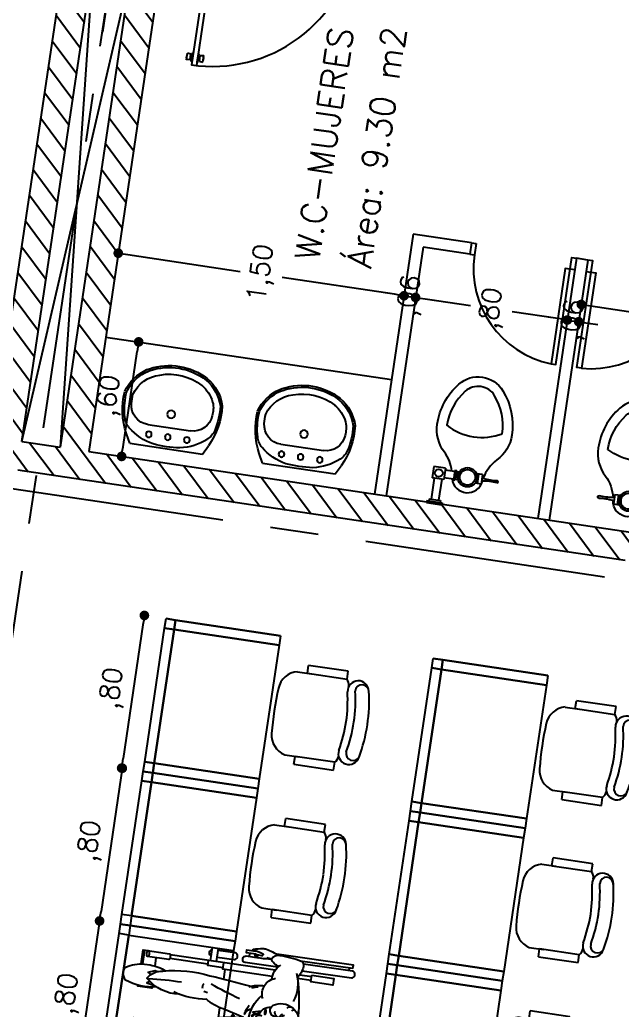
# Model space of a CAD drawing. Header units: millimetres. Extents: x 338 to 506, y 179 to 335.
# Drawn here: x 444.69 to 447.81, y 215.76 to 220.89 of the extents above; entities that cross this region are included whole.
import ezdxf

# ---------------------------------------------------------------- set-up
doc = ezdxf.new("R2010")
doc.units = ezdxf.units.MM
doc.linetypes.add('CENTER', pattern=[2, 1.25, -0.25, 0.25, -0.25])
doc.linetypes.add('DASHED2', pattern=[0.375, 0.25, -0.125])
for name, color, linetype in [('CUBIERTA', 254, 'Continuous'), ('EJES-COLUMNAS', 3, 'CENTER'), ('EJES_DE_COLUMNA', 255, 'DASHED2'), ('MUEBLES_FIJOS', 145, 'Continuous'), ('MUROS', 32, 'Continuous'), ('PUERTAS', 5, 'Continuous'), ('PUPITRES', 8, 'Continuous'), ('REJAS', 151, 'Continuous'), ('TEXTOS', 7, 'Continuous')]:
    doc.layers.add(name, color=color, linetype=linetype)
doc.styles.add('NOTAS', font='simplex.shx')
doc.styles.get("Standard").update_dxf_attribs({"font": 'ARIALUNI.ttf'})
doc.dimstyles.new('ROMANS', dxfattribs={"dimtxt": 0.1, "dimasz": 0.05, "dimexe": 0.04, "dimexo": 0.5, "dimgap": 0.05, "dimtad": 1, "dimtih": 1, "dimtoh": 1, "dimdec": 4, "dimzin": 5, "dimdsep": 46, "dimtxsty": 'Standard', "dimsah": 1, "dimcen": 0.05, "dimse1": 1, "dimse2": 1, "dimclrd": 7, "dimclre": 7, "dimclrt": 7, "dimadec": 0, "dimazin": 0, "dimtfac": 1, "dimtdec": 4, "dimtix": 1, "dimtmove": 2, "dimatfit": 3, "dimfxl": 1, "dimtolj": 1, "dimarcsym": 0})

# ---------------------------------------------------------------- blocks, each defined once
blk = doc.blocks.new('_DOT')
at = {"color": 0, "linetype": 'ByBlock'}
blk.add_line((-0.5, 0), (-1, 0), dxfattribs=at)
at = {"color": 0, "linetype": 'ByBlock', "const_width": 0.5}
blk.add_lwpolyline([(-0.25, 0, 1), (0.25, 0, 1)], format="xyb", close=True, dxfattribs=at)
blk = doc.blocks.new('*U348')
at = {"color": 7, "style": 'NOTAS'}
blk.add_text(',80', height=0.1, dxfattribs=at).set_placement((6.1105, 7.0712))
blk = doc.blocks.new('*D161')
at = {"color": 7, "transparency": 16777216}
blk.add_line((6.5653, 7.0022), (5.8653, 7.0022), dxfattribs=at)
at = {"layer": 'DEFPOINTS', "color": 0, "transparency": 16777216}
for p in [(5.8153, 7.0022), (5.8153, 6.8887), (6.6153, 6.8887)]:
    blk.add_point(p, dxfattribs=at)
at = {"transparency": 16777216}
blk.add_blockref('*U348', (0, 0), dxfattribs=at)
at = {"color": 7, "transparency": 16777216, "xscale": 0.05, "yscale": 0.05, "zscale": 0.05, "rotation": 180}
blk.add_blockref('_DOT', (5.8153, 7.0022), dxfattribs=at)
at = {"color": 7, "transparency": 16777216, "xscale": 0.05, "yscale": 0.05, "zscale": 0.05}
blk.add_blockref('_DOT', (6.6153, 7.0022), dxfattribs=at)
blk = doc.blocks.new('*U349')
at = {"layer": 'MUROS', "color": 7, "style": 'NOTAS'}
blk.add_text(',80', height=0.1, dxfattribs=at).set_placement((5.3105, 7.0677))
blk = doc.blocks.new('*D162')
at = {"layer": 'DEFPOINTS', "color": 0, "transparency": 16777216}
for p in [(5.0153, 6.9986), (5.0153, 6.8887), (5.8153, 6.8887)]:
    blk.add_point(p, dxfattribs=at)
at = {"layer": 'MUROS', "color": 7, "transparency": 16777216}
blk.add_line((5.7653, 6.9986), (5.0653, 6.9986), dxfattribs=at)
at = {"transparency": 16777216}
blk.add_blockref('*U349', (0, 0), dxfattribs=at)
at = {"layer": 'MUROS', "color": 7, "transparency": 16777216, "xscale": 0.05, "yscale": 0.05, "zscale": 0.05, "rotation": 180}
blk.add_blockref('_DOT', (5.0153, 6.9986), dxfattribs=at)
at = {"layer": 'MUROS', "color": 7, "transparency": 16777216, "xscale": 0.05, "yscale": 0.05, "zscale": 0.05}
blk.add_blockref('_DOT', (5.8153, 6.9986), dxfattribs=at)
blk = doc.blocks.new('SILLA-AULA')
at = {"layer": 'PUPITRES'}
for p, q in [((-0.3089, 0.1635), (-0.3089, 0.0888)), ((0.1271, 0.1618), (0.1271, 0.0881)), ((-0.3498, 0.1091), (-0.3498, -0.0987)), ((-0.3498, 0.1091), (-0.3089, 0.1091)), ((-0.3089, -0.0987), (-0.3089, 0.1091)), ((0.1269, 0.1096), (0.168, 0.1096)), ((0.1271, 0.1088), (0.1271, -0.0982)), ((0.168, -0.0982), (0.168, 0.1096)), ((-0.3498, -0.0987), (-0.3089, -0.0987)), ((0.1271, -0.0982), (0.168, -0.0982))]:
    blk.add_line(p, q, dxfattribs=at)
for centre, radius, start, end in [((-0.2016, 0.1365), 0.1106, 94.0766, 165.8334), ((-0.0911, -1.4149), 1.6658, 85.9234, 94.0766), ((0.0195, 0.1365), 0.1106, 13.2566, 85.9234), ((-0.2715, -0.0584), 0.0549, 227.1618, 267.5717), ((0.0898, -0.0579), 0.0549, 270.7226, 312.8382), ((-0.2542, -0.1649), 0.0553, 80.2478, 260.1012), ((-0.2498, -0.1856), 0.0362, 85.0872, 250.3213), ((-0.0876, 0.6001), 0.7663, 258.0112, 281.9888), ((-0.0727, 0.7859), 0.9127, 259.1286, 268.8433), ((-0.1095, 0.7859), 0.9127, 271.1567, 280.8714), ((0.072, -0.1649), 0.0553, 279.8988, 99.7522), ((0.0746, -0.1846), 0.0352, 274.9128, 94.9128), ((-0.0911, 0.5988), 0.8362, 258.0899, 281.9101)]:
    blk.add_arc(centre, radius, start, end, dxfattribs=at)
blk = doc.blocks.new('*U152')
at = {"layer": 'PUPITRES'}
for p, q in [((0.95, -0.14972), (1.65, -0.14972)), ((1.65, -0.14972), (1.65, -0.19972)), ((1.65, -0.19972), (1.65, -0.14972)), ((1.65, -0.14972), (1.7, -0.14972)), ((1.7, -0.19972), (1.7, -0.14972)), ((1.7, -0.14972), (1.75, -0.14972)), ((1.7, -0.19972), (1.7, -0.14972)), ((1.7, -0.19972), (1.7, -0.14972)), ((1.7, -0.14972), (1.7, -0.19972)), ((1.75, -0.14972), (1.75, -0.19972)), ((1.75, -0.19972), (1.75, -0.14972)), ((1.75, -0.14972), (2.45, -0.14972)), ((2.45, -0.14972), (2.45, -0.19972)), ((2.45, -0.19972), (2.45, -0.14972)), ((2.45, -0.14972), (2.5, -0.14972)), ((2.5, -0.19972), (2.5, -0.14972)), ((2.5, -0.14972), (2.55, -0.14972)), ((2.5, -0.19972), (2.5, -0.14972)), ((2.5, -0.14972), (2.5, -0.19972)), ((2.55, -0.14972), (2.55, -0.19972)), ((2.55, -0.19972), (2.55, -0.14972)), ((2.55, -0.14972), (3.25, -0.14972)), ((3.25, -0.14972), (3.25, -0.19972)), ((3.25, -0.19972), (3.25, -0.14972)), ((3.25, -0.14972), (3.3, -0.14972)), ((3.3, -0.19972), (3.3, -0.14972)), ((3.3, -0.14972), (3.3, -0.19972)), ((1.65, -0.19972), (0.95, -0.19972)), ((0.95, -0.19972), (1.65, -0.19972)), ((1.65, -0.74972), (1.65, -0.19972)), ((1.65, -0.19972), (1.7, -0.19972)), ((1.7, -0.19972), (1.65, -0.19972)), ((1.65, -0.19972), (1.65, -0.74972)), ((1.7, -0.74972), (1.7, -0.19972)), ((1.7, -0.19972), (1.75, -0.19972)), ((1.75, -0.19972), (1.7, -0.19972)), ((1.7, -0.74972), (1.7, -0.19972)), ((1.7, -0.74972), (1.7, -0.19972)), ((1.7, -0.19972), (1.7, -0.74972)), ((1.75, -0.19972), (1.75, -0.74972)), ((2.45, -0.19972), (1.75, -0.19972)), ((1.75, -0.74972), (1.75, -0.19972)), ((1.75, -0.19972), (2.45, -0.19972)), ((2.45, -0.74972), (2.45, -0.19972)), ((2.45, -0.19972), (2.5, -0.19972)), ((2.5, -0.19972), (2.45, -0.19972)), ((2.45, -0.19972), (2.45, -0.74972)), ((2.5, -0.74972), (2.5, -0.19972)), ((2.5, -0.19972), (2.55, -0.19972)), ((2.55, -0.19972), (2.5, -0.19972)), ((2.5, -0.74972), (2.5, -0.19972)), ((2.5, -0.19972), (2.5, -0.74972)), ((2.55, -0.19972), (2.55, -0.74972)), ((3.25, -0.19972), (2.55, -0.19972)), ((2.55, -0.74972), (2.55, -0.19972)), ((2.55, -0.19972), (3.25, -0.19972)), ((3.25, -0.74972), (3.25, -0.19972)), ((3.25, -0.19972), (3.3, -0.19972)), ((3.3, -0.19972), (3.25, -0.19972)), ((3.25, -0.19972), (3.25, -0.74972)), ((3.3, -0.74972), (3.3, -0.19972)), ((3.3, -0.19972), (3.3, -0.74972)), ((1.65, -0.74972), (0.95, -0.74972)), ((1.7, -0.74972), (1.65, -0.74972)), ((1.75, -0.74972), (1.7, -0.74972)), ((2.45, -0.74972), (1.75, -0.74972)), ((2.5, -0.74972), (2.45, -0.74972)), ((2.55, -0.74972), (2.5, -0.74972)), ((3.25, -0.74972), (2.55, -0.74972)), ((3.3, -0.74972), (3.25, -0.74972))]:
    blk.add_line(p, q, dxfattribs=at)
at = {"layer": 'MUROS'}
for p in [(1.39914, -1.02539), (2.20139, -1.02539), (3.02485, -1.02539)]:
    blk.add_blockref('SILLA-AULA', p, dxfattribs=at)
blk = doc.blocks.new('*U153')
at = {"layer": 'MUROS', "color": 0, "linetype": 'ByBlock'}
blk.add_blockref('*U152', (0, 0), dxfattribs=at)
blk = doc.blocks.new('*U342')
at = {"layer": 'MUROS', "color": 7, "style": 'NOTAS'}
blk.add_text(',80', height=0.1, dxfattribs=at).set_placement((4.5105, 7.0677))
blk = doc.blocks.new('*D164')
at = {"layer": 'DEFPOINTS', "color": 0, "transparency": 16777216}
for p in [(4.2153, 6.9986), (4.2153, 6.8887), (5.0153, 6.8887)]:
    blk.add_point(p, dxfattribs=at)
at = {"layer": 'MUROS', "color": 7, "transparency": 16777216}
blk.add_line((4.9653, 6.9986), (4.2653, 6.9986), dxfattribs=at)
at = {"transparency": 16777216}
blk.add_blockref('*U342', (0, 0), dxfattribs=at)
at = {"layer": 'MUROS', "color": 7, "transparency": 16777216, "xscale": 0.05, "yscale": 0.05, "zscale": 0.05, "rotation": 180}
blk.add_blockref('_DOT', (4.2153, 6.9986), dxfattribs=at)
at = {"layer": 'MUROS', "color": 7, "transparency": 16777216, "xscale": 0.05, "yscale": 0.05, "zscale": 0.05}
blk.add_blockref('_DOT', (5.0153, 6.9986), dxfattribs=at)
blk = doc.blocks.new('PERSONA_CON_DISCAPACIDAD')
at = {"layer": 'MUEBLES_FIJOS'}
for points in [[(-49.6817, 47.6421, -0.145915), (-49.6699, 47.8062, -0.176095), (-49.6313, 47.8248, -0.120542), (-49.6031, 47.8152, -0.12727), (-49.5741, 47.7226), (-49.574, 47.6923, -0.06651), (-49.5844, 47.6285)], [(-49.3868, 47.6436, -0.145915), (-49.3749, 47.8077, -0.176095), (-49.3363, 47.8263, -0.120542), (-49.3081, 47.8167, -0.12727), (-49.2792, 47.724), (-49.279, 47.6938, -0.089352), (-49.2969, 47.6091)], [(-49.7191, 47.7105), (-49.7186, 47.6003, -0.206485), (-49.7194, 47.5983, -0.096237), (-49.7231, 47.5959, -0.053065), (-49.7278, 47.5946, -0.040141), (-49.7342, 47.5941, -0.040141), (-49.7406, 47.5946, -0.053065), (-49.7453, 47.5958, -0.096237), (-49.749, 47.5982, -0.206485), (-49.7499, 47.6001), (-49.7506, 47.7387), (-49.6864, 47.739)], [(-49.2793, 47.741), (-49.207, 47.7414), (-49.2063, 47.6029, -0.206485), (-49.2071, 47.6009, -0.096237), (-49.2108, 47.5985, -0.053065), (-49.2155, 47.5972, -0.040141), (-49.2219, 47.5967, -0.040141), (-49.2283, 47.5971, -0.053065), (-49.233, 47.5984, -0.096237), (-49.2367, 47.6007, -0.206485), (-49.2376, 47.6027), (-49.2381, 47.713)], [(-49.6445, 47.4485, -0.12434), (-49.6746, 47.6296, -0.099271), (-49.6381, 47.7178, -0.089867), (-49.5716, 47.5947, -0.062517), (-49.5435, 47.4678)], [(-49.6334, 47.6799, -0.05357), (-49.6037, 47.5705)], [(-49.407, 47.5209, -0.219174), (-49.3488, 47.6997, -0.235211), (-49.3001, 47.6232, -0.095726), (-49.2886, 47.3791, -0.014959), (-49.3115, 47.1618)], [(-49.3492, 47.6915, -0.022155), (-49.3421, 47.5192)], [(-49.4124, 47.3766, -0.106147), (-49.3993, 47.551)], [(-49.5551, 47.4977, -0.074469), (-49.4771, 47.1742)], [(-49.6509, 47.3632, -0.166769), (-49.6346, 47.4716)], [(-49.8009, 47.3841, -0.345501), (-49.7856, 47.3962), (-49.7824, 47.3963, -0.345501), (-49.767, 47.3843)], [(-49.6682, 47.1269, -0.0383), (-49.6481, 47.3816)], [(-49.5647, 47.2353, -0.057811), (-49.5722, 47.3993)], [(-49.5138, 47.1499, -0.201962), (-49.4771, 47.1742), (-49.4487, 47.2864, -0.104766), (-49.4094, 47.3812)], [(-49.359, 47.4064, -0.225235), (-49.3326, 47.4034)], [(-49.187, 47.3872, -0.345501), (-49.1717, 47.3993), (-49.1685, 47.3994, -0.345501), (-49.1531, 47.3874)], [(-49.7664, 47.3526), (-49.7659, 47.2648, -0.414214), (-49.7817, 47.2489), (-49.7848, 47.2488, -0.414214), (-49.8007, 47.2646), (-49.8012, 47.3525)], [(-49.3839, 47.2105, -0.015142), (-49.331, 47.3659)], [(-49.1873, 47.3556), (-49.1868, 47.2677, 0.414214), (-49.1709, 47.2519), (-49.1678, 47.252, 0.414214), (-49.152, 47.2679), (-49.1525, 47.3557)], [(-49.7922, 47.138), (-49.7925, 47.2047, -0.414214), (-49.7768, 47.2206), (-49.7736, 47.2206, -0.414214), (-49.7577, 47.2048), (-49.7568, 47.0346)], [(-49.1936, 47.0375), (-49.1944, 47.2077, -0.414214), (-49.1787, 47.2236), (-49.1755, 47.2236, -0.414214), (-49.1596, 47.2079), (-49.1593, 47.1412)], [(-49.8197, 47.0401, -0.035305), (-49.8417, 47.1054, -0.099616), (-49.8428, 47.1242, -0.036148), (-49.8323, 47.1725, -0.848873), (-49.8245, 47.171, 0.109239), (-49.8128, 47.1175)], [(-49.4605, 47.1743, -0.154959), (-49.4277, 47.1461)], [(-49.4567, 47.1746, -0.019097), (-49.4089, 47.1557)], [(-49.3155, 47.1709, -0.11805), (-49.2988, 47.0925)], [(-49.1385, 47.1209, 0.109239), (-49.1273, 47.1745, -0.848873), (-49.1195, 47.1761, -0.036148), (-49.1085, 47.1279, -0.099616), (-49.1094, 47.1091, -0.035305), (-49.1308, 47.0435)], [(-49.8147, 47.1145, -0.156443), (-49.8066, 47.1227)], [(-49.8069, 47.1194, 0.060435), (-49.808, 47.1507, -1.027599), (-49.7983, 47.1563, -0.204192), (-49.796, 47.0899)], [(-49.8003, 47.1584), (-49.7979, 47.1509, -0.409041), (-49.7991, 47.1485), (-49.8028, 47.1473, -0.425399), (-49.8052, 47.1485), (-49.8077, 47.157)], [(-49.6887, 47.0601, -0.169592), (-49.6496, 47.1522)], [(-49.6681, 47.1409, -0.204778), (-49.6547, 47.1586)], [(-49.668, 47.1527, -0.169214), (-49.6633, 47.1602)], [(-49.6319, 47.0964, -0.372716), (-49.348, 47.0968)], [(-49.4816, 47.1206, -0.098684), (-49.4628, 47.1342), (-49.4971, 47.0904)], [(-49.4397, 47.0943), (-49.4628, 47.1342, -0.084764), (-49.4463, 47.1231)], [(-49.3178, 47.1545, -0.048411), (-49.3088, 47.1225)], [(-49.155, 47.0931, -0.204192), (-49.1534, 47.1595, -1.027599), (-49.1436, 47.154, 0.060435), (-49.1444, 47.1227)], [(-49.144, 47.1603), (-49.1464, 47.1519, -0.425399), (-49.1488, 47.1506), (-49.1525, 47.1518, -0.409041), (-49.1537, 47.1541), (-49.1514, 47.1617)], [(-49.1447, 47.1261, -0.156443), (-49.1366, 47.1179)], [(-49.7144, 46.9273, -0.118792), (-49.78, 46.903, -0.291241), (-49.8058, 46.9186, -0.050107), (-49.8192, 47.0319, -0.357352), (-49.795, 47.0737, -0.189775), (-49.7613, 47.0306)], [(-49.7974, 47.0974, -0.043325), (-49.7945, 47.0734)], [(-49.6952, 47.0483, -0.307481), (-49.6168, 47.0972)], [(-49.5247, 47.0506, -0.322663), (-49.4743, 47.0984)], [(-49.4751, 47.0861, -0.206665), (-49.469, 47.1087)], [(-49.4694, 47.1082, -0.357088), (-49.4627, 47.1101, -0.364202), (-49.4536, 47.0821)], [(-49.4532, 47.0982, -0.360503), (-49.4034, 47.0409)], [(-49.3653, 47.0909, -0.456148), (-49.2517, 47.0408)], [(-49.1891, 47.0335, -0.189775), (-49.1559, 47.0769, -0.357352), (-49.1312, 47.0354, -0.050107), (-49.1435, 46.9219, -0.291241), (-49.1691, 46.906, -0.118792), (-49.2349, 46.9298)], [(-49.1564, 47.0767, -0.043325), (-49.1537, 47.1007)], [(-49.7702, 47.0208, -0.244091), (-49.6907, 47.0569)], [(-49.5632, 46.9616, -0.187029), (-49.5361, 47.0142)], [(-49.5125, 47.0273, -0.266506), (-49.4611, 47.0279)], [(-49.4785, 47.0144, -0.204582), (-49.4489, 47.0118)], [(-49.4495, 47.0167, -0.163457), (-49.4657, 46.9254)], [(-49.4483, 47.0054, -0.286719), (-49.42, 47.0176)], [(-49.2599, 47.0591, -0.244091), (-49.1801, 47.0237)], [(-49.5565, 46.9408, -0.181971), (-49.5299, 46.9614)], [(-49.4926, 46.9655, -0.526706), (-49.4514, 46.9637)], [(-49.4491, 46.9769, -0.381185), (-49.4332, 46.9667)], [(-49.4481, 46.9887, -0.362215), (-49.4299, 46.9764)], [(-49.791, 46.9049), (-49.7897, 46.6492, 0.414214), (-49.7738, 46.6335), (-49.7706, 46.6335, 0.414214), (-49.7549, 46.6494), (-49.7562, 46.9078)], [(-49.6264, 46.9216, -0.125167), (-49.7214, 46.9277)], [(-49.7132, 46.854), (-49.7136, 46.9252, 0.058572), (-49.509, 46.8942)], [(-49.538, 46.9143, -0.322225), (-49.5259, 46.9293)], [(-49.5093, 46.8948, -0.374897), (-49.5092, 46.9104)], [(-49.4545, 46.9249, -0.013663), (-49.454, 46.9536)], [(-49.2373, 46.9276, -0.055195), (-49.4297, 46.8952)], [(-49.4056, 46.9331, -0.385338), (-49.3999, 46.9176)], [(-49.3953, 46.9582, -0.356157), (-49.3879, 46.9347)], [(-49.2096, 46.9375, -0.197527), (-49.3564, 46.9321)], [(-49.1929, 46.9106), (-49.1916, 46.6523, 0.414214), (-49.1757, 46.6365), (-49.1726, 46.6365, 0.414214), (-49.1568, 46.6524), (-49.1581, 46.9081)]]:
    blk.add_lwpolyline(points, format="xyb", dxfattribs=at)
for points in [[(-49.7505, 47.7294), (-49.6874, 47.7297)], [(-49.5757, 47.7395), (-49.5607, 47.7396), (-49.5604, 47.6658), (-49.5762, 47.6657)], [(-49.5747, 47.7303), (-49.5607, 47.7303)], [(-49.3922, 47.6667), (-49.3964, 47.6666), (-49.3968, 47.7404), (-49.3925, 47.7405)], [(-49.3968, 47.7312), (-49.3925, 47.7312)], [(-49.2792, 47.7317), (-49.2069, 47.7321)], [(-49.6585, 47.6805), (-49.6679, 47.6955), (-49.6746, 47.6651), (-49.6714, 47.6436)], [(-49.5989, 47.6585), (-49.5981, 47.6615), (-49.6124, 47.6967), (-49.6169, 47.6886)], [(-49.3636, 47.682), (-49.373, 47.697), (-49.3796, 47.6666), (-49.3786, 47.6592)], [(-49.3266, 47.6816), (-49.3175, 47.6982), (-49.3031, 47.663), (-49.3067, 47.6501)], [(-49.7189, 47.665), (-49.6859, 47.6652)], [(-49.2813, 47.6672), (-49.2379, 47.6674)], [(-49.7411, 47.0454), (-49.7439, 47.5953)], [(-49.7239, 47.3954), (-49.7249, 47.5953)], [(-49.2302, 47.3979), (-49.2312, 47.5978)], [(-49.2095, 47.0481), (-49.2122, 47.598)], [(-49.5728, 47.4698), (-49.5803, 47.4709)], [(-49.7428, 47.3844), (-49.8113, 47.384), (-49.8108, 47.2929), (-49.8009, 47.293)], [(-49.7428, 47.3953), (-49.7159, 47.3954), (-49.7155, 47.3147)], [(-49.3778, 47.3788), (-49.3736, 47.3978)], [(-49.2377, 47.3171), (-49.2381, 47.3978), (-49.2112, 47.398)], [(-49.2112, 47.3871), (-49.1427, 47.3874), (-49.1422, 47.2963), (-49.1522, 47.2962)], [(-49.7426, 47.3528), (-49.8111, 47.3524)], [(-49.211, 47.3554), (-49.1425, 47.3558)], [(-49.7424, 47.3146), (-49.7076, 47.3147), (-49.7063, 47.0564)], [(-49.7076, 47.3028), (-49.6585, 47.3031)], [(-49.4962, 47.3039), (-49.4447, 47.3041)], [(-49.295, 47.3049), (-49.2456, 47.3051)], [(-49.2443, 47.0588), (-49.2456, 47.3171), (-49.2108, 47.3172)], [(-49.486, 47.2303), (-49.4664, 47.2304)], [(-49.4761, 47.2205), (-49.4762, 47.2401)], [(-49.8239, 47.1586), (-49.8242, 47.2053), (-49.8083, 47.2054), (-49.8081, 47.1563)], [(-49.8083, 47.1878), (-49.7924, 47.1879)], [(-49.1596, 47.1911), (-49.1437, 47.1911)], [(-49.1436, 47.1597), (-49.1438, 47.2087), (-49.128, 47.2088), (-49.1278, 47.1621)], [(-49.4971, 47.0903), (-49.487, 47.1318), (-49.4785, 47.1141)], [(-49.431, 47.0897), (-49.4421, 47.1308), (-49.4512, 47.1141)], [(-49.7918, 47.0718), (-49.792, 47.1036)], [(-49.159, 47.075), (-49.1591, 47.1068)], [(-49.8234, 47.0492), (-49.8214, 46.6483), (-49.8055, 46.6484), (-49.8069, 46.9239)], [(-49.1424, 46.9273), (-49.141, 46.6517), (-49.1252, 46.6518), (-49.1272, 47.0527)], [(-49.7322, 46.8539), (-49.7325, 46.9169)], [(-49.2354, 46.8564), (-49.2358, 46.9278)], [(-49.2164, 46.8565), (-49.2167, 46.9195)], [(-49.7324, 46.9022), (-49.7562, 46.9021)], [(-49.8056, 46.666), (-49.7898, 46.666)], [(-49.1569, 46.6692), (-49.1411, 46.6693)]]:
    blk.add_lwpolyline(points, dxfattribs=at)
for points in [[(-49.7191, 47.7105, -0.206485), (-49.72, 47.7086, -0.096237), (-49.7237, 47.7062, -0.053065), (-49.7284, 47.7049, -0.040141), (-49.7348, 47.7043, -0.040141), (-49.7412, 47.7048, -0.053065), (-49.7458, 47.7061, -0.096237), (-49.7496, 47.7084, -0.206485), (-49.7504, 47.7104, -0.206485), (-49.7496, 47.7123, -0.096237), (-49.7459, 47.7147, -0.053065), (-49.7412, 47.716, -0.040141), (-49.7348, 47.7166, -0.040141), (-49.7284, 47.7161, -0.053065), (-49.7237, 47.7148, -0.096237), (-49.72, 47.7125, -0.206485)], [(-49.2381, 47.713, -0.206485), (-49.2373, 47.7149, -0.096237), (-49.2336, 47.7173, -0.053065), (-49.2289, 47.7186, -0.040141), (-49.2225, 47.7192, -0.040141), (-49.2161, 47.7187, -0.053065), (-49.2114, 47.7174, -0.096237), (-49.2077, 47.7151, -0.206485), (-49.2068, 47.7131, -0.206485), (-49.2076, 47.7112, -0.096237), (-49.2114, 47.7088, -0.053065), (-49.216, 47.7075, -0.040141), (-49.2224, 47.7069, -0.040141), (-49.2288, 47.7074, -0.053065), (-49.2335, 47.7087, -0.096237), (-49.2373, 47.711, -0.206485)], [(-49.4899, 47.0692, -0.018085), (-49.4848, 47.0691, -0.025216), (-49.4812, 47.0686, -0.056665), (-49.478, 47.0677, -0.301466), (-49.4776, 47.0671, -0.301466), (-49.478, 47.0666, -0.056665), (-49.4812, 47.0656, -0.025216), (-49.4848, 47.0651, -0.018085), (-49.4898, 47.0649, -0.018085), (-49.4949, 47.0651, -0.025216), (-49.4985, 47.0655, -0.056665), (-49.5017, 47.0664, -0.301466), (-49.5021, 47.067, -0.301466), (-49.5017, 47.0676, -0.056665), (-49.4985, 47.0685, -0.025216), (-49.4949, 47.069, -0.018085)], [(-49.4208, 47.0674, -0.301466), (-49.4212, 47.0668, -0.056665), (-49.4244, 47.0659, -0.025216), (-49.428, 47.0654, -0.018085), (-49.4331, 47.0652, -0.018085), (-49.4381, 47.0654, -0.025216), (-49.4418, 47.0658, -0.056665), (-49.445, 47.0667, -0.301466), (-49.4454, 47.0673, -0.301466), (-49.445, 47.0679, -0.056665), (-49.4418, 47.0688, -0.025216), (-49.4382, 47.0693, -0.018085), (-49.4331, 47.0695, -0.018085), (-49.428, 47.0693, -0.025216), (-49.4244, 47.0689, -0.056665), (-49.4212, 47.068, -0.301466)], [(-49.4835, 46.8868, -0.613456), (-49.5382, 47.0496, -0.253101), (-49.4495, 47.0167, -0.629795), (-49.3918, 47.0324, -0.646191)]]:
    blk.add_lwpolyline(points, format="xyb", close=True, dxfattribs=at)
for points in [[(-49.2085, 46.8565), (-49.2079, 46.7414), (-49.2427, 46.7412), (-49.2433, 46.8563)], [(-49.7401, 46.8538), (-49.7053, 46.854), (-49.7047, 46.7389), (-49.7395, 46.7387)]]:
    blk.add_lwpolyline(points, close=True, dxfattribs=at)
blk = doc.blocks.new('*X228')
at = {"color": 0}
for p, q in [((2813.2565, 1810.2177), (2813.1854, 1810.1466)), ((2813.3912, 1810.2177), (2813.1854, 1810.0119)), ((2813.5259, 1810.2177), (2813.3759, 1810.0677)), ((2813.6606, 1810.2177), (2813.5106, 1810.0677)), ((2813.7954, 1810.2177), (2813.6454, 1810.0677)), ((2813.9301, 1810.2177), (2813.7801, 1810.0677)), ((2814.0648, 1810.2177), (2813.9148, 1810.0677)), ((2814.1995, 1810.2177), (2814.0495, 1810.0677)), ((2814.3342, 1810.2177), (2814.1842, 1810.0677)), ((2814.4689, 1810.2177), (2814.3189, 1810.0677)), ((2814.6036, 1810.2177), (2814.4536, 1810.0677)), ((2814.7383, 1810.2177), (2814.5883, 1810.0677)), ((2814.873, 1810.2177), (2814.723, 1810.0677)), ((2815.0077, 1810.2177), (2814.8577, 1810.0677)), ((2815.1424, 1810.2177), (2814.9924, 1810.0677)), ((2815.2771, 1810.2177), (2815.1271, 1810.0677)), ((2815.4118, 1810.2177), (2815.2618, 1810.0677)), ((2815.5465, 1810.2177), (2815.3965, 1810.0677)), ((2815.6812, 1810.2177), (2815.5312, 1810.0677)), ((2815.8159, 1810.2177), (2815.6659, 1810.0677)), ((2815.8329, 1810.1), (2815.8006, 1810.0677)), ((2813.3354, 1810.0272), (2813.1854, 1809.8772)), ((2813.3354, 1809.8925), (2813.1854, 1809.7425)), ((2813.4454, 1809.8677), (2813.1854, 1809.6078)), ((2813.5801, 1809.8677), (2813.4301, 1809.7177)), ((2813.7148, 1809.8677), (2813.5648, 1809.7177)), ((2813.8495, 1809.8677), (2813.6995, 1809.7177)), ((2813.9842, 1809.8677), (2813.8342, 1809.7177)), ((2814.1189, 1809.8677), (2813.9689, 1809.7177)), ((2814.2536, 1809.8677), (2814.1036, 1809.7177)), ((2814.3883, 1809.8677), (2814.2383, 1809.7177)), ((2814.523, 1809.8677), (2814.373, 1809.7177)), ((2814.6577, 1809.8677), (2814.5077, 1809.7177)), ((2814.7924, 1809.8677), (2814.6424, 1809.7177)), ((2814.9271, 1809.8677), (2814.7771, 1809.7177)), ((2815.0618, 1809.8677), (2814.9118, 1809.7177)), ((2815.1965, 1809.8677), (2815.0465, 1809.7177)), ((2815.3312, 1809.8677), (2815.1812, 1809.7177)), ((2815.4659, 1809.8677), (2815.3159, 1809.7177)), ((2815.6006, 1809.8677), (2815.4506, 1809.7177)), ((2815.7353, 1809.8677), (2815.5853, 1809.7177)), ((2815.8329, 1809.8306), (2815.72, 1809.7177)), ((2813.3354, 1809.6231), (2813.1854, 1809.4731)), ((2813.3354, 1809.4884), (2813.1854, 1809.3384)), ((2813.3354, 1809.3536), (2813.1854, 1809.2036)), ((2813.3354, 1809.2189), (2813.1854, 1809.0689)), ((2813.3354, 1809.0842), (2813.1854, 1808.9342)), ((2813.3354, 1808.9495), (2813.1854, 1808.7995)), ((2813.3354, 1808.8148), (2813.1854, 1808.6648)), ((2813.3354, 1808.6801), (2813.1854, 1808.5301)), ((2813.3354, 1808.5454), (2813.1854, 1808.3954)), ((2813.3354, 1808.4107), (2813.1854, 1808.2607)), ((2813.3354, 1808.276), (2813.1854, 1808.126)), ((2813.3354, 1808.1413), (2813.1854, 1807.9913)), ((2813.3354, 1808.0066), (2813.1854, 1807.8566)), ((2813.3354, 1807.8719), (2813.1854, 1807.7219)), ((2813.3354, 1807.7372), (2813.1854, 1807.5872)), ((2813.3354, 1807.6025), (2813.1854, 1807.4525)), ((2813.3354, 1807.4678), (2813.1854, 1807.3178)), ((2813.3354, 1807.3331), (2813.1854, 1807.1831)), ((2813.3354, 1807.1984), (2813.1854, 1807.0484)), ((2813.3354, 1807.0637), (2813.1854, 1806.9137)), ((2813.3354, 1806.929), (2813.214, 1806.8075))]:
    blk.add_line(p, q, dxfattribs=at)
blk = doc.blocks.new('*X230')
at = {"color": 0}
for p, q in [((2816.1785, 1808.7179), (2816.1004, 1808.6399)), ((2816.2504, 1808.6552), (2816.1004, 1808.5052)), ((2816.2504, 1808.5205), (2816.1004, 1808.3705)), ((2816.2504, 1808.3858), (2816.1004, 1808.2358)), ((2816.2504, 1808.2511), (2816.1004, 1808.1011)), ((2816.2504, 1808.1163), (2816.1004, 1807.9663)), ((2816.2504, 1807.9816), (2816.1004, 1807.8316)), ((2816.2504, 1807.8469), (2816.1004, 1807.6969)), ((2816.2504, 1807.7122), (2816.1004, 1807.5622)), ((2816.2504, 1807.5775), (2816.1004, 1807.4275)), ((2816.2504, 1807.4428), (2816.1004, 1807.2928)), ((2816.2504, 1807.3081), (2816.1004, 1807.1581)), ((2816.2504, 1807.1734), (2816.1004, 1807.0234)), ((2816.2504, 1807.0387), (2816.1004, 1806.8887)), ((2816.2504, 1806.904), (2816.1004, 1806.754)), ((2816.2504, 1806.7693), (2816.1004, 1806.6193)), ((2816.2504, 1806.6346), (2816.1004, 1806.4846)), ((2816.2504, 1806.4999), (2816.0954, 1806.3449)), ((2816.2504, 1806.3652), (2816.0954, 1806.2102)), ((2816.2504, 1806.2305), (2816.2251, 1806.2052))]:
    blk.add_line(p, q, dxfattribs=at)
blk = doc.blocks.new('LNOV734P')
at = {"layer": 'MUEBLES_FIJOS'}
for p, q in [((-0.1903, 0), (-0.2148, -0.0462)), ((-0.1903, 0), (0.1903, 0)), ((0.1903, 0), (0.2148, -0.0462)), ((-0.1118, -0.11), (0.1118, -0.11)), ((-0.158, -0.3906), (-0.1461, -0.3967)), ((-0.1535, -0.3817), (-0.1415, -0.3878))]:
    blk.add_line(p, q, dxfattribs=at)
for centre, radius in [((-0.1, -0.06), 0.015), ((0, -0.06), 0.015), ((0.1, -0.06), 0.015), ((0, -0.18), 0.02)]:
    blk.add_circle(centre, radius, dxfattribs=at)
for centre, radius, start, end in [((0.1397, -0.225), 0.397, 153.2366, 185.1908), ((-0.018, -0.2929), 0.2835, 100.6374, 131.0686), ((0, -0.5863), 0.5763, 82.9944, 97.0056), ((0.018, -0.2929), 0.2835, 48.9314, 79.3626), ((-0.1397, -0.225), 0.397, 354.8092, 26.7634), ((-0.1385, -0.1546), 0.1, 131.0686, 165.7987), ((0.1385, -0.1546), 0.1, 14.2013, 48.9314), ((0.1397, -0.225), 0.387, 165.7987, 183.085), ((-0.1118, -0.21), 0.1, 90, 176.5875), ((0.1118, -0.21), 0.1, 3.4125, 90), ((-0.1397, -0.225), 0.387, 354.8092, 14.2013), ((0.1397, -0.225), 0.352, 176.5875, 184.6254), ((-0.1397, -0.225), 0.352, 358.2317, 3.4125), ((-0.1469, -0.2404), 0.1, 183.085, 200.7802), ((-0.0403, -0.2), 0.179, 197.3522, 254.7067), ((0.1122, -0.2328), 0.1, 335.4879, 358.2317), ((-0.0403, -0.2), 0.224, 196.2861, 238.2877), ((-0.0403, -0.2), 0.214, 200.7802, 238.2877), ((0.0403, -0.2), 0.179, 301.7123, 335.4879), ((0.0403, -0.2), 0.214, 301.7123, 343.7139), ((0.0403, -0.2), 0.224, 301.7123, 343.7139), ((0.0003, -0.111), 0.276, 251.4503, 299.3617), ((0.0003, -0.111), 0.321, 242.8748, 299.3617), ((0.0003, -0.111), 0.311, 242.8748, 299.3617)]:
    blk.add_arc(centre, radius, start, end, dxfattribs=at)
blk = doc.blocks.new('*U234')
at = {"layer": 'PUERTAS'}
for p, q in [((0.0275, 0.05), (0.0375, 0.05)), ((0.0275, -0.05), (0.0275, 0.05)), ((0.0275, 0.05), (0.0275, -0.05)), ((0.0375, 0.05), (0.0375, 0.06)), ((0.0375, 0.06), (0.0475, 0.06)), ((0.0475, 0.06), (0.0525, 0.02)), ((0.0525, 0.02), (0.0625, 0.02)), ((0.0675, 0.015), (0.0675, -0.015)), ((1.0098, 0.015), (1.0098, -0.015)), ((1.0248, 0.02), (1.0148, 0.02)), ((1.0298, 0.06), (1.0248, 0.02)), ((1.0398, 0.06), (1.0298, 0.06)), ((1.0398, 0.05), (1.0398, 0.06)), ((1.0498, 0.05), (1.0398, 0.05)), ((1.0498, -0.05), (1.0498, 0.05)), ((1.0498, 0.05), (1.0498, -0.05)), ((0.0375, -0.05), (0.0275, -0.05)), ((0.0375, -0.06), (0.0375, -0.05)), ((0.055, -0.06), (0.0375, -0.06)), ((0.0625, -0.02), (0.055, -0.02)), ((0.055, -0.02), (0.055, -0.06)), ((0.055, -0.06), (0.0675, -0.06)), ((1.0148, -0.02), (1.0223, -0.02)), ((1.0223, -0.02), (1.0223, -0.06)), ((1.0223, -0.06), (1.0398, -0.06)), ((1.0398, -0.06), (1.0398, -0.05)), ((1.0398, -0.05), (1.0498, -0.05)), ((0.0305, -0.9545), (0.0288, -0.9545)), ((0.0288, -0.9728), (0.0288, -0.9545)), ((0.0306, -0.9728), (0.0288, -0.9728)), ((0.0537, -0.9453), (0.0305, -0.9412)), ((0.0306, -0.9862), (0.0305, -0.9412)), ((0.0538, -0.982), (0.0306, -0.9862)), ((0.0538, -0.982), (0.0537, -0.9453)), ((0.0591, -0.9566), (0.0537, -0.9567)), ((0.0591, -0.9705), (0.0538, -0.9706)), ((0.0591, -0.9555), (0.0591, -0.9716)), ((0.0627, -0.9922), (0.0626, -0.935)), ((0.0675, -0.935), (0.0626, -0.935)), ((0.0676, -0.9922), (0.0675, -0.935)), ((0.1024, -0.9922), (0.1026, -0.935)), ((0.1026, -0.935), (0.1075, -0.935)), ((0.1073, -0.9922), (0.1075, -0.935)), ((0.111, -0.9555), (0.1109, -0.9716)), ((0.1109, -0.9705), (0.1163, -0.9706)), ((0.111, -0.9566), (0.1163, -0.9567)), ((0.1163, -0.982), (0.1164, -0.9453)), ((0.1163, -0.982), (0.1395, -0.9862)), ((0.1164, -0.9453), (0.1396, -0.9412)), ((0.1395, -0.9862), (0.1396, -0.9412)), ((0.1395, -0.9728), (0.1412, -0.9728)), ((0.1396, -0.9545), (0.1413, -0.9545)), ((0.1412, -0.9728), (0.1413, -0.9545)), ((0.0676, -0.9922), (0.0627, -0.9922)), ((0.1024, -0.9922), (0.1073, -0.9922))]:
    blk.add_line(p, q, dxfattribs=at)
blk.add_lwpolyline([(0.1025, -0.06), (0.0675, -0.06), (0.0675, -1.0148), (0.1025, -1.0148)], close=True, dxfattribs=at)
for centre, radius, start, end in [((0.0625, 0.015), 0.005, 0, 90), ((1.0148, 0.015), 0.005, 90, 180), ((0.0625, -0.015), 0.005, 270, 0), ((0.0681, -0.0606), 0.9541, 269.96107, 0.03893), ((1.0148, -0.015), 0.005, 180, 270), ((0.0594, -0.9523), 0.00329, 264.99209, 9.95879), ((0.0595, -0.9749), 0.00329, 350.32002, 95.28672), ((0.1106, -0.9749), 0.00329, 84.71328, 189.67998), ((0.1107, -0.9523), 0.00329, 170.04121, 275.00791)]:
    blk.add_arc(centre, radius, start, end, dxfattribs=at)
blk = doc.blocks.new('INODP-FLUSH')
at = {"color": 251}
for p, q in [((-0.12, 0.19), (-0.18, 0.19)), ((-0.18, 0.19), (-0.18, 0.13)), ((-0.12, 0.19), (-0.12, 0.13)), ((-0.07, 0.18), (-0.12, 0.18)), ((-0.07, 0.185), (-0.07, 0.135)), ((-0.06, 0.185), (-0.07, 0.185)), ((-0.065, 0.185), (-0.065, 0.135)), ((-0.06, 0.185), (-0.06, 0.135)), ((-0.0458, 0.18), (-0.06, 0.18)), ((0.075, 0.185), (0.0433, 0.185)), ((0.05, 0.185), (0.05, 0.135)), ((0.055, 0.185), (0.055, 0.135)), ((0.075, 0.185), (0.075, 0.135)), ((-0.12, 0.13), (-0.18, 0.13)), ((-0.17, 0.13), (-0.17, 0.02)), ((-0.13, 0.13), (-0.13, 0.02)), ((-0.07, 0.14), (-0.12, 0.14)), ((-0.06, 0.135), (-0.07, 0.135)), ((-0.0458, 0.14), (-0.06, 0.14)), ((0.075, 0.135), (0.0433, 0.135)), ((-0.19, 0.01), (-0.11, 0.01)), ((-0.19, 0.01), (-0.19, 0)), ((-0.19, 0), (-0.11, 0)), ((-0.18, 0.02), (-0.12, 0.02)), ((-0.18, 0.02), (-0.18, 0.01)), ((-0.12, 0.02), (-0.12, 0.01)), ((-0.11, 0.01), (-0.11, 0))]:
    blk.add_line(p, q, dxfattribs=at)
blk.add_lwpolyline([(-0.0848, 0.18, 0.134175), (-0.1375, 0.2714, -0.200001), (-0.1953, 0.41, -0.175526), (-0.1152, 0.631, -0.468374), (0.1152, 0.631, -0.176484), (0.1953, 0.41, -0.199996), (0.1375, 0.2714, 0.150912), (0.0819, 0.1672)], format="xyb", dxfattribs=at)
blk.add_lwpolyline([(0.1453, 0.41, 0.175452), (0.0768, 0.599, 0.468374), (-0.0768, 0.599, 0.174955), (-0.1453, 0.4106, 0.262288)], format="xyb", close=True, dxfattribs=at)
for centre, radius in [((0, 0.16), 0.05), ((-0.15, 0.16), 0.02), ((0, 0.16), 0.04)]:
    blk.add_circle(centre, radius, dxfattribs=at)
for centre, radius, start, end in [((0.075, 0.16), 0.01, 46.1062, 90), ((0.1227, 0.4216), 0.2576, 260.9001, 277.2083), ((0.1227, -0.1016), 0.2576, 82.7917, 99.0999), ((0.155, 0.16), 0.006, 270, 90), ((0, 0.16), 0.08, 194.4775, 353.5908), ((0.075, 0.16), 0.01, 270, 313.894)]:
    blk.add_arc(centre, radius, start, end, dxfattribs=at)
blk = doc.blocks.new('S-NOV-P')
at = {"rotation": 180}
blk.add_blockref('INODP-FLUSH', (-0.0018, -0.0099), dxfattribs=at)
blk = doc.blocks.new('*U1243')
at = {"layer": 'REJAS', "color": 7, "style": 'NOTAS'}
blk.add_text('1,50', height=0.1, dxfattribs=at).set_placement((2814.2317, 1808.9285))
blk = doc.blocks.new('*D235')
at = {"layer": 'DEFPOINTS', "color": 0, "transparency": 16777216}
for p in [(2814.2535, 1809.7177), (2814.3746, 1809.7177), (2814.2535, 1808.2202)]:
    blk.add_point(p, dxfattribs=at)
at = {"layer": 'REJAS', "color": 7, "transparency": 16777216}
for p, q in [((2814.3746, 1809.6677), (2814.3746, 1809.0785)), ((2814.3746, 1808.2702), (2814.3746, 1808.8594))]:
    blk.add_line(p, q, dxfattribs=at)
at = {"transparency": 16777216}
blk.add_blockref('*U1243', (0, 0), dxfattribs=at)
at = {"layer": 'REJAS', "color": 7, "transparency": 16777216, "xscale": 0.05, "yscale": 0.05, "zscale": 0.05}
for p, rotation in [((2814.3746, 1809.7177), 90), ((2814.3746, 1808.2202), 270)]:
    blk.add_blockref('_DOT', p, dxfattribs=dict(at, rotation=rotation))
blk = doc.blocks.new('*U1244')
at = {"layer": 'REJAS', "color": 7, "style": 'NOTAS'}
blk.add_text(',06', height=0.1, dxfattribs=at).set_placement((2814.2722, 1808.1497))
blk = doc.blocks.new('*D236')
at = {"layer": 'DEFPOINTS', "color": 0, "transparency": 16777216}
for p in [(2814.2535, 1808.2202), (2814.3746, 1808.1602), (2814.4989, 1808.1602)]:
    blk.add_point(p, dxfattribs=at)
at = {"layer": 'REJAS', "color": 7, "transparency": 16777216}
for p, q in [((2814.3746, 1808.2702), (2814.3746, 1808.3202)), ((2814.3746, 1808.2202), (2814.3746, 1808.1602)), ((2814.3746, 1808.1102), (2814.3746, 1808.0602))]:
    blk.add_line(p, q, dxfattribs=at)
at = {"transparency": 16777216}
blk.add_blockref('*U1244', (0, 0), dxfattribs=at)
at = {"layer": 'REJAS', "color": 7, "transparency": 16777216, "xscale": 0.05, "yscale": 0.05, "zscale": 0.05}
for p, rotation in [((2814.3746, 1808.2202), 270), ((2814.3746, 1808.1602), 90)]:
    blk.add_blockref('_DOT', p, dxfattribs=dict(at, rotation=rotation))
blk = doc.blocks.new('*U1245')
at = {"layer": 'REJAS', "color": 7, "style": 'NOTAS'}
blk.add_text(',80', height=0.1, dxfattribs=at).set_placement((2814.2698, 1807.7222))
blk = doc.blocks.new('*D237')
at = {"layer": 'DEFPOINTS', "color": 0, "transparency": 16777216}
for p in [(2814.4989, 1808.1602), (2814.0167, 1807.3652), (2814.3746, 1807.3652)]:
    blk.add_point(p, dxfattribs=at)
at = {"layer": 'REJAS', "color": 7, "transparency": 16777216}
for p, q in [((2814.3746, 1808.1102), (2814.3746, 1807.8722)), ((2814.3746, 1807.4152), (2814.3746, 1807.6532))]:
    blk.add_line(p, q, dxfattribs=at)
at = {"transparency": 16777216}
blk.add_blockref('*U1245', (0, 0), dxfattribs=at)
at = {"layer": 'REJAS', "color": 7, "transparency": 16777216, "xscale": 0.05, "yscale": 0.05, "zscale": 0.05}
for p, rotation in [((2814.3746, 1808.1602), 90), ((2814.3746, 1807.3652), 270)]:
    blk.add_blockref('_DOT', p, dxfattribs=dict(at, rotation=rotation))
blk = doc.blocks.new('*U1246')
at = {"layer": 'REJAS', "color": 7, "style": 'NOTAS'}
blk.add_text(',06', height=0.1, dxfattribs=at).set_placement((2814.2722, 1807.2947))
blk = doc.blocks.new('*D238')
at = {"layer": 'DEFPOINTS', "color": 0, "transparency": 16777216}
for p in [(2814.0167, 1807.3652), (2814.0167, 1807.3052), (2814.3746, 1807.3052)]:
    blk.add_point(p, dxfattribs=at)
at = {"layer": 'REJAS', "color": 7, "transparency": 16777216}
for p, q in [((2814.3746, 1807.4152), (2814.3746, 1807.4652)), ((2814.3746, 1807.3652), (2814.3746, 1807.3052)), ((2814.3746, 1807.2552), (2814.3746, 1807.2052))]:
    blk.add_line(p, q, dxfattribs=at)
at = {"transparency": 16777216}
blk.add_blockref('*U1246', (0, 0), dxfattribs=at)
at = {"layer": 'REJAS', "color": 7, "transparency": 16777216, "xscale": 0.05, "yscale": 0.05, "zscale": 0.05}
for p, rotation in [((2814.3746, 1807.3652), 270), ((2814.3746, 1807.3052), 90)]:
    blk.add_blockref('_DOT', p, dxfattribs=dict(at, rotation=rotation))
blk = doc.blocks.new('*U1247')
at = {"layer": 'REJAS', "color": 7, "style": 'NOTAS'}
blk.add_text(',95', height=0.1, dxfattribs=at).set_placement((2814.3603, 1806.7897))
blk = doc.blocks.new('*D239')
at = {"layer": 'DEFPOINTS', "color": 0, "transparency": 16777216}
for p in [(2814.0167, 1807.3052), (2814.3368, 1806.3552), (2814.4651, 1806.3552)]:
    blk.add_point(p, dxfattribs=at)
at = {"layer": 'REJAS', "color": 7, "transparency": 16777216}
for p, q in [((2814.4651, 1807.2552), (2814.4651, 1806.9397)), ((2814.4651, 1806.4052), (2814.4651, 1806.7207))]:
    blk.add_line(p, q, dxfattribs=at)
at = {"transparency": 16777216}
blk.add_blockref('*U1247', (0, 0), dxfattribs=at)
at = {"layer": 'REJAS', "color": 7, "transparency": 16777216, "xscale": 0.05, "yscale": 0.05, "zscale": 0.05}
for p, rotation in [((2814.4651, 1807.3052), 90), ((2814.4651, 1806.3552), 270)]:
    blk.add_blockref('_DOT', p, dxfattribs=dict(at, rotation=rotation))
blk = doc.blocks.new('*U1248')
at = {"layer": 'REJAS', "color": 7, "style": 'NOTAS'}
blk.add_text(',60', height=0.1, dxfattribs=at).set_placement((2813.5307, 1809.6145))
blk = doc.blocks.new('*D240')
at = {"layer": 'DEFPOINTS', "color": 0, "transparency": 16777216}
for p in [(2813.3354, 1809.7177), (2813.9354, 1809.7177), (2813.9354, 1809.5454)]:
    blk.add_point(p, dxfattribs=at)
at = {"layer": 'REJAS', "color": 7, "transparency": 16777216}
blk.add_line((2813.3854, 1809.5454), (2813.8854, 1809.5454), dxfattribs=at)
at = {"transparency": 16777216}
blk.add_blockref('*U1248', (0, 0), dxfattribs=at)
at = {"layer": 'REJAS', "color": 7, "transparency": 16777216, "xscale": 0.05, "yscale": 0.05, "zscale": 0.05, "rotation": 180}
blk.add_blockref('_DOT', (2813.3354, 1809.5454), dxfattribs=at)
at = {"layer": 'REJAS', "color": 7, "transparency": 16777216, "xscale": 0.05, "yscale": 0.05, "zscale": 0.05}
blk.add_blockref('_DOT', (2813.9354, 1809.5454), dxfattribs=at)
blk = doc.blocks.new('*U259')
at = {"layer": 'TEXTOS', "color": 5, "style": 'NOTAS'}
for s, p in [('W.C-MUJERES', (2814.4847, 1808.6821)), ('Área: 9.30 m2', (2814.4847, 1808.4107))]:
    blk.add_text(s, height=0.127779, dxfattribs=at).set_placement(p)
blk = doc.blocks.new('EJES_ESTRUCTURALES')
at = {"layer": 'EJES_DE_COLUMNA', "color": 9, "linetype": 'CENTER'}
for p, q in [((675.14128, 131.2663), (675.14128, 199.7363)), ((661.47768, 142.25478), (759.37077, 142.2588))]:
    blk.add_line(p, q, dxfattribs=at)
blk = doc.blocks.new('COLUMNAS')
at = {"layer": 'EJES-COLUMNAS'}
blk.add_line((-599.5315, 166.0885), (-600.7315, 166.0885), dxfattribs=at)
blk.add_line((-599.5315, 166.0885), (-600.7315, 166.0885), dxfattribs=at)
blk = doc.blocks.new('*U154')
at = {"layer": 'PUPITRES'}
for p, q in [((4.26529, 6.88873), (4.96529, 6.88873)), ((4.96529, 6.83873), (4.96529, 6.88873)), ((4.96529, 6.88873), (5.01529, 6.88873)), ((5.01529, 6.83873), (5.01529, 6.88873)), ((5.01529, 6.88873), (5.06529, 6.88873)), ((5.01529, 6.88873), (5.01529, 6.83873)), ((5.06529, 6.83873), (5.06529, 6.88873)), ((5.06529, 6.88873), (5.76529, 6.88873)), ((5.76529, 6.88873), (5.76529, 6.83873)), ((5.76529, 6.83873), (5.76529, 6.88873)), ((5.76529, 6.88873), (5.81529, 6.88873)), ((5.81529, 6.83873), (5.81529, 6.88873)), ((5.81529, 6.88873), (5.86529, 6.88873)), ((5.81529, 6.83873), (5.81529, 6.88873)), ((5.81529, 6.83873), (5.81529, 6.88873)), ((5.81529, 6.88873), (5.81529, 6.83873)), ((5.86529, 6.88873), (5.86529, 6.83873)), ((5.86529, 6.83873), (5.86529, 6.88873)), ((5.86529, 6.88873), (6.56529, 6.88873)), ((6.56529, 6.88873), (6.56529, 6.83873)), ((6.56529, 6.83873), (6.56529, 6.88873)), ((6.56529, 6.88873), (6.61529, 6.88873)), ((6.61529, 6.83873), (6.61529, 6.88873)), ((6.61529, 6.83873), (6.61529, 6.88873)), ((6.61529, 6.88873), (6.61529, 6.83873)), ((4.96529, 6.83873), (4.26529, 6.83873)), ((4.26529, 6.83873), (4.96529, 6.83873)), ((5.01529, 6.83873), (4.96529, 6.83873)), ((4.96529, 6.83873), (4.96529, 6.28873)), ((5.01529, 6.28873), (5.01529, 6.83873)), ((5.06529, 6.83873), (5.01529, 6.83873)), ((5.01529, 6.83873), (5.01529, 6.28873)), ((5.06529, 6.83873), (5.06529, 6.28873)), ((5.76529, 6.83873), (5.06529, 6.83873)), ((5.06529, 6.28873), (5.06529, 6.83873)), ((5.06529, 6.83873), (5.76529, 6.83873)), ((5.76529, 6.28873), (5.76529, 6.83873)), ((5.76529, 6.83873), (5.81529, 6.83873)), ((5.81529, 6.83873), (5.76529, 6.83873)), ((5.76529, 6.83873), (5.76529, 6.28873)), ((5.81529, 6.28873), (5.81529, 6.83873)), ((5.81529, 6.83873), (5.86529, 6.83873)), ((5.86529, 6.83873), (5.81529, 6.83873)), ((5.81529, 6.28873), (5.81529, 6.83873)), ((5.81529, 6.28873), (5.81529, 6.83873)), ((5.81529, 6.83873), (5.81529, 6.28873)), ((5.86529, 6.83873), (5.86529, 6.28873)), ((6.56529, 6.83873), (5.86529, 6.83873)), ((5.86529, 6.28873), (5.86529, 6.83873)), ((5.86529, 6.83873), (6.56529, 6.83873)), ((6.56529, 6.28873), (6.56529, 6.83873)), ((6.56529, 6.83873), (6.61529, 6.83873)), ((6.61529, 6.83873), (6.56529, 6.83873)), ((6.56529, 6.83873), (6.56529, 6.28873)), ((6.61529, 6.28873), (6.61529, 6.83873)), ((6.61529, 6.28873), (6.61529, 6.83873)), ((6.61529, 6.83873), (6.61529, 6.28873)), ((4.96529, 6.28873), (4.21529, 6.28873)), ((5.01529, 6.28873), (4.96529, 6.28873)), ((5.06529, 6.28873), (5.01529, 6.28873)), ((5.76529, 6.28873), (5.06529, 6.28873)), ((5.81529, 6.28873), (5.76529, 6.28873)), ((5.86529, 6.28873), (5.81529, 6.28873)), ((6.56529, 6.28873), (5.86529, 6.28873)), ((6.61529, 6.28873), (6.56529, 6.28873))]:
    blk.add_line(p, q, dxfattribs=at)
at = {"layer": 'MUROS'}
for name, p in [('*U153', (3.31529, 5.63845)), ('SILLA-AULA', (5.51443, 6.01306)), ('SILLA-AULA', (6.31668, 6.01306))]:
    blk.add_blockref(name, p, dxfattribs=at)
at = {"layer": 'TEXTOS', "color": 67}
blk.add_blockref('PERSONA_CON_DISCAPACIDAD', (54.10715, -40.98772), dxfattribs=at)
dim = blk.add_linear_dim(base=(5.81529, 7.00215), p1=(6.61529, 6.88873), p2=(5.81529, 6.88873), dimstyle='ROMANS')
dim.commit()
dim.dimension.update_dxf_attribs({"geometry": '*D161', "text_midpoint": (6.21529, 7.11168)})
at = {"layer": 'MUROS'}
for base, p1, p2, picture, middle in [((4.21529, 6.99864), (5.01529, 6.88873), (4.21529, 6.88873), '*D164', (4.61529, 7.10817)), ((5.01529, 6.99864), (5.81529, 6.88873), (5.01529, 6.88873), '*D162', (5.41529, 7.10817))]:
    dim = blk.add_linear_dim(base=base, p1=p1, p2=p2, dimstyle='ROMANS', dxfattribs=at)
    dim.commit()
    dim.dimension.update_dxf_attribs({"geometry": picture, "text_midpoint": middle})
blk = doc.blocks.new('BAÑOS_POSTERIOR_PISO_2_A_4')
at = {"layer": 'MUROS'}
for p, q in [((2813.33543, 1810.21768), (2815.83543, 1810.21768)), ((2813.18543, 1806.88518), (2813.18543, 1810.06768)), ((2813.33543, 1810.06768), (2813.33543, 1809.86769)), ((2813.33543, 1810.06768), (2815.83293, 1810.06768)), ((2813.33543, 1810.06768), (2813.33543, 1809.86769)), ((2815.83293, 1809.86769), (2813.33543, 1809.86769)), ((2813.33543, 1809.71769), (2813.33543, 1806.78603)), ((2813.33543, 1809.71769), (2813.33543, 1809.71769)), ((2815.83293, 1809.71769), (2813.33543, 1809.71769)), ((2814.69793, 1808.22018), (2813.33543, 1808.22018)), ((2814.69793, 1807.91518), (2814.69793, 1808.22018)), ((2814.63793, 1808.16018), (2813.33543, 1808.16018)), ((2814.63793, 1807.91518), (2814.63793, 1808.16018)), ((2814.69793, 1807.91518), (2814.63793, 1807.91518)), ((2814.69793, 1807.36518), (2813.33543, 1807.36518)), ((2814.69793, 1807.30518), (2814.69793, 1807.36518)), ((2814.69793, 1807.30518), (2814.69793, 1807.36518)), ((2814.69793, 1807.30518), (2813.33543, 1807.30518))]:
    blk.add_line(p, q, dxfattribs=at)
at = {"layer": 'PUERTAS'}
for p, q in [((2814.63793, 1807.91518), (2814.63793, 1807.89018)), ((2814.69793, 1807.91518), (2814.69793, 1807.89018)), ((2814.69793, 1807.89018), (2814.63793, 1807.89018))]:
    blk.add_line(p, q, dxfattribs=at)
for points in [[(2814.63793, 1807.36518), (2814.63793, 1807.41518), (2814.13856, 1807.41518), (2814.13856, 1807.39018), (2814.69793, 1807.39018), (2814.69793, 1807.36518)], [(2814.63793, 1807.30518), (2814.63793, 1807.25518), (2814.13856, 1807.25518), (2814.13856, 1807.28018), (2814.69793, 1807.28018), (2814.69793, 1807.30518)]]:
    blk.add_lwpolyline(points, dxfattribs=at)
for centre, start, end in [((2814.63793, 1807.39018), 90, 177.13402), ((2814.63793, 1807.28018), 182.86598, 270)]:
    blk.add_arc(centre, 0.5, start, end, dxfattribs=at)
at = {"layer": 'REJAS', "color": 18}
for p, q in [((2813.33543, 1810.06768), (2815.83293, 1809.86769)), ((2815.83293, 1810.06708), (2813.33543, 1809.86769)), ((2813.93543, 1809.71769), (2813.93543, 1808.22018))]:
    blk.add_line(p, q, dxfattribs=at)
blk.add_blockref('*U259', (0, 0))
at = {"layer": 'MUEBLES_FIJOS', "xscale": -1.000000000000013, "rotation": 90}
for name, p in [('LNOV734P', (2813.40922, 1809.32359)), ('LNOV734P', (2813.40922, 1808.62749)), ('S-NOV-P', (2813.3225, 1806.91169))]:
    blk.add_blockref(name, p, dxfattribs=at)
at = {"layer": 'MUEBLES_FIJOS', "rotation": 90}
blk.add_blockref('S-NOV-P', (2813.3225, 1807.75867), dxfattribs=at)
at = {"layer": 'MUROS', "linetype": 'Continuous'}
for name in ['*X228', '*X230']:
    blk.add_blockref(name, (0, 0), dxfattribs=at)
at = {"layer": 'PUERTAS', "xscale": 0.7823675916578204, "yscale": 0.7823675916578204, "zscale": 0.7823675916578204, "rotation": 270}
blk.add_blockref('*U234', (2816.18976, 1809.5392), dxfattribs=at)
at = {"layer": 'REJAS', "color": 18}
dim = blk.add_linear_dim(base=(2813.93543, 1809.54541), p1=(2813.33543, 1809.71769), p2=(2813.93543, 1809.71769), dimstyle='ROMANS', dxfattribs=at)
dim.commit()
dim.dimension.update_dxf_attribs({"geometry": '*D240', "text_midpoint": (2813.63543, 1809.65493)})
for base, p1, p2, picture, middle in [((2814.37455, 1809.71769), (2814.25353, 1808.22018), (2814.25353, 1809.71769), '*D235', (2814.37455, 1808.96894)), ((2814.37455, 1808.16018), (2814.25353, 1808.22018), (2814.49887, 1808.16018), '*D236', (2814.37455, 1808.19018)), ((2814.37455, 1807.36518), (2814.49887, 1808.16018), (2814.01668, 1807.36518), '*D237', (2814.37455, 1807.76268)), ((2814.37455, 1807.30518), (2814.01668, 1807.36518), (2814.01668, 1807.30518), '*D238', (2814.37455, 1807.33518)), ((2814.46509, 1806.35518), (2814.01668, 1807.30518), (2814.33681, 1806.35518), '*D239', (2814.46509, 1806.83018))]:
    dim = blk.add_linear_dim(base=base, p1=p1, p2=p2, angle=90, dimstyle='ROMANS', dxfattribs=at)
    dim.commit()
    dim.dimension.update_dxf_attribs({"geometry": picture, "text_midpoint": middle})
blk = doc.blocks.new('A$C7152A42C')
at = {"layer": 'CUBIERTA'}
blk.add_blockref('COLUMNAS', (647.06158, -119.11823), dxfattribs=at)
at = {"layer": 'EJES_DE_COLUMNA'}
blk.add_blockref('EJES_ESTRUCTURALES', (-631.22088, -95.28525), dxfattribs=at)
at = {"layer": 'MUROS'}
for name, p in [('*U154', (36.75745, 39.30772)), ('BAÑOS_POSTERIOR_PISO_2_A_4', (-2769.16502, -1762.99746))]:
    blk.add_blockref(name, p, dxfattribs=at)

msp = doc.modelspace()

# ---------------------------------------------------------------- block references
at = {"layer": 'MUROS', "color": 32, "rotation": 81.53046525965426}
msp.add_blockref('A$C7152A42C', (484.7482, 168.0844), dxfattribs=at)

doc.saveas('drawing.dxf')
